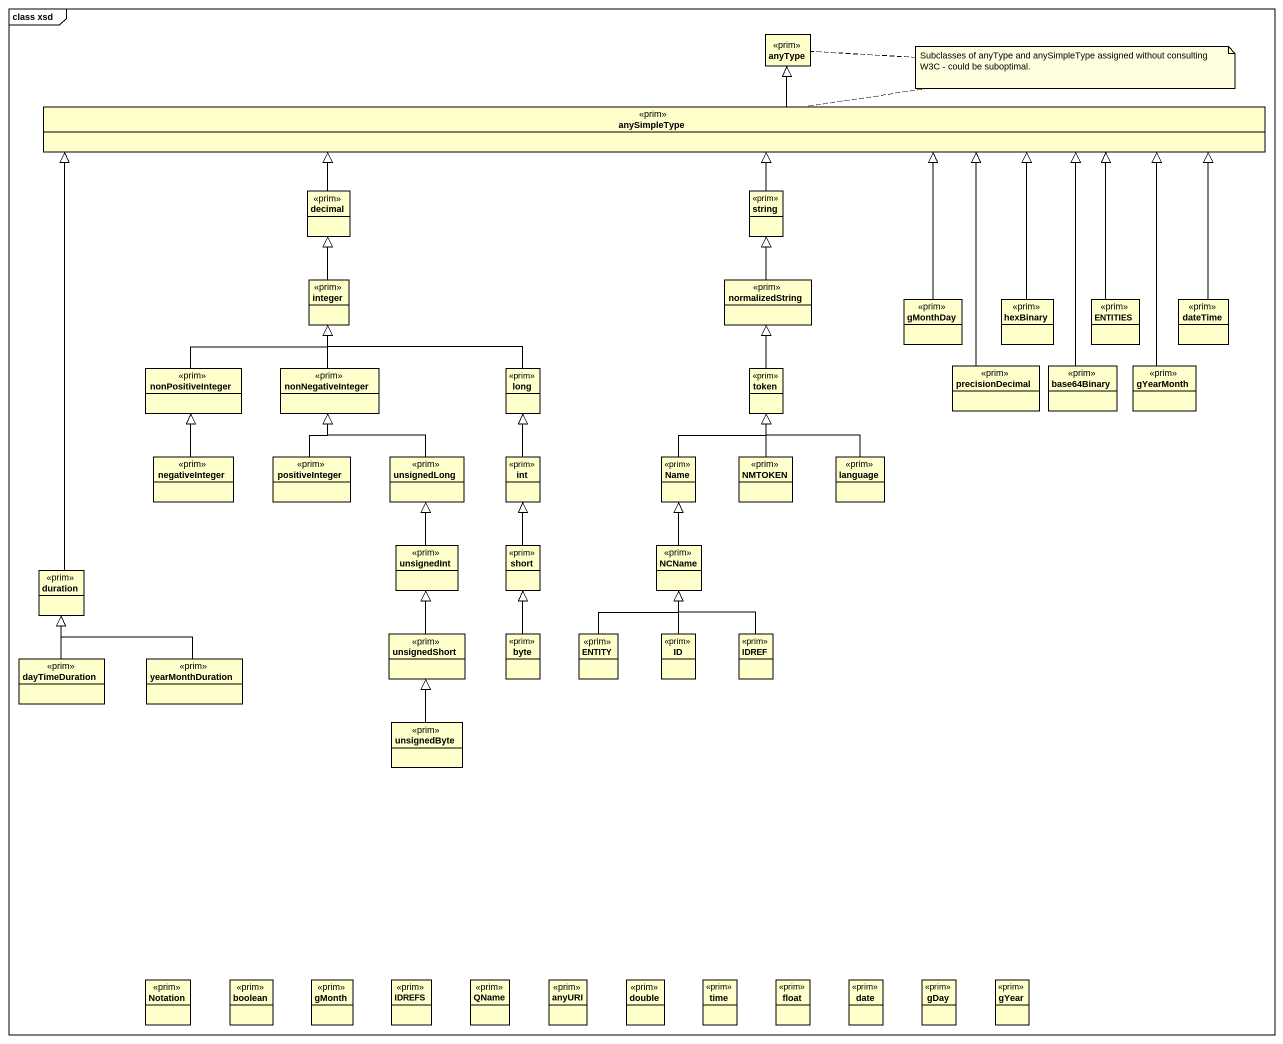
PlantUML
@startuml
mainframe class xsd
hide circle
hide empty members
class anyType <<prim>> #FFFFCC
class anySimpleType <<prim>> #FFFFCC
class decimal <<prim>> #FFFFCC
class string <<prim>> #FFFFCC
class integer <<prim>> #FFFFCC
class normalizedString <<prim>> #FFFFCC
class gMonthDay <<prim>> #FFFFCC
class hexBinary <<prim>> #FFFFCC
class ENTITIES <<prim>> #FFFFCC
class dateTime <<prim>> #FFFFCC
class nonPositiveInteger <<prim>> #FFFFCC
class nonNegativeInteger <<prim>> #FFFFCC
class long <<prim>> #FFFFCC
class token <<prim>> #FFFFCC
class precisionDecimal <<prim>> #FFFFCC
class base64Binary <<prim>> #FFFFCC
class gYearMonth <<prim>> #FFFFCC
class negativeInteger <<prim>> #FFFFCC
class positiveInteger <<prim>> #FFFFCC
class unsignedLong <<prim>> #FFFFCC
class int <<prim>> #FFFFCC
class Name <<prim>> #FFFFCC
class NMTOKEN <<prim>> #FFFFCC
class language <<prim>> #FFFFCC
class duration <<prim>> #FFFFCC
class unsignedInt <<prim>> #FFFFCC
class short <<prim>> #FFFFCC
class NCName <<prim>> #FFFFCC
class unsignedShort <<prim>> #FFFFCC
class byte <<prim>> #FFFFCC
class "ENTITY" as ENTITY_ <<prim>> #FFFFCC
class ID <<prim>> #FFFFCC
class IDREF <<prim>> #FFFFCC
class dayTimeDuration <<prim>> #FFFFCC
class yearMonthDuration <<prim>> #FFFFCC
class unsignedByte <<prim>> #FFFFCC
class Notation <<prim>> #FFFFCC
class boolean <<prim>> #FFFFCC
class gMonth <<prim>> #FFFFCC
class IDREFS <<prim>> #FFFFCC
class QName <<prim>> #FFFFCC
class anyURI <<prim>> #FFFFCC
class double <<prim>> #FFFFCC
class time <<prim>> #FFFFCC
class float <<prim>> #FFFFCC
class date <<prim>> #FFFFCC
class gDay <<prim>> #FFFFCC
class gYear <<prim>> #FFFFCC
anySimpleType -right-|> anyType
decimal -right-|> anySimpleType
string -up-|> anySimpleType
integer -up-|> decimal
normalizedString -up-|> string
gMonthDay -up-|> anySimpleType
hexBinary -left-|> anySimpleType
ENTITIES -left-|> anySimpleType
dateTime -left-|> anySimpleType
nonPositiveInteger -up-|> integer
nonNegativeInteger -up-|> integer
long -left-|> integer
token -up-|> normalizedString
precisionDecimal -up-|> anySimpleType
base64Binary -up-|> anySimpleType
gYearMonth -left-|> anySimpleType
negativeInteger -up-|> nonPositiveInteger
positiveInteger -up-|> nonNegativeInteger
unsignedLong -up-|> nonNegativeInteger
int -up-|> long
Name -up-|> token
NMTOKEN -up-|> token
language -up-|> token
duration -up-|> anySimpleType
unsignedInt -up-|> unsignedLong
short -up-|> int
NCName -up-|> Name
unsignedShort -up-|> unsignedInt
byte -up-|> short
ENTITY_ -up-|> NCName
ID -up-|> NCName
IDREF -up-|> NCName
dayTimeDuration -up-|> duration
yearMonthDuration -up-|> duration
unsignedByte -up-|> unsignedShort
note as N1
  Subclasses of anyType and anySimpleType assigned without consulting W3C - could be suboptimal.
end note
N1 .. anyType
N1 .. anySimpleType
@enduml
